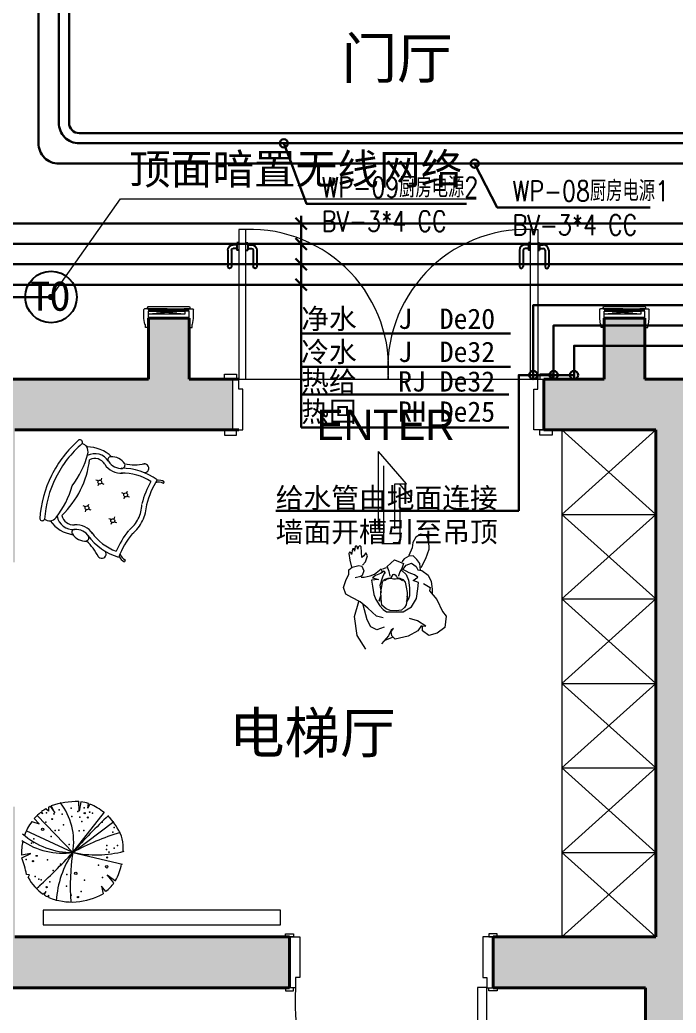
# Model space of a CAD drawing. Header units: millimetres. Extents: x -64529 to 3079702, y -28926 to 77119.
# Drawn here: x -25825 to -22600, y 3737 to 8616 of the extents above; entities that cross this region are included whole.
import ezdxf

# ---------------------------------------------------------------- set-up
doc = ezdxf.new("R2010")
doc.units = ezdxf.units.MM
doc.header["$LTSCALE"] = 10
doc.layers.get('0').update_dxf_attribs({"color": 255})
for name, color, linetype, lineweight in [('1弱电插座布线图', 6, 'Continuous', 30), ('1弱电插座布置图', 6, 'Continuous', 30), ('1强弱电插座尺寸', 5, 'Continuous', 0), ('1强电插座布线图', 1, 'Continuous', 30), ('1浅浅', 251, 'Continuous', 20), ('1给水平面布置图', 4, 'Continuous', 13), ('C插座', 1, 'Continuous', 15), ('入户小人', 251, 'Continuous', 5), ('实创-家具', 1, 'Continuous', 5)]:
    doc.layers.add(name, color=color, linetype=linetype, lineweight=lineweight)
doc.layers.add('家具内线', color=8, linetype='Continuous')
doc.styles.add('_THVAC_DIM', font='SIMPLEX', dxfattribs={"width": 0.8, "height": 3.5, "bigfont": 'HZTXT'})
doc.styles.get("Standard").update_dxf_attribs({"font": ''})
doc.styles.add('夏建东', font='', dxfattribs={"width": 0.85})
doc.styles.add('宋体', font='', dxfattribs={"height": 2.5})
doc.styles.get('Standard').set_extended_font_data('SimSun')
doc.styles.get('夏建东').set_extended_font_data('SimSun')
doc.styles.get('宋体').set_extended_font_data('SimSun')
doc.dimstyles.new('g', dxfattribs={"dimtxt": 100, "dimasz": 31, "dimexe": 21, "dimexo": 30, "dimgap": 31, "dimtad": 1, "dimtih": 1, "dimtoh": 1, "dimdec": 0, "dimrnd": 10, "dimdsep": 46, "dimtxsty": '夏建东', "dimblk": 'OBLIQUE', "dimcen": 2.5, "dimdle": 21, "dimclrd": 5, "dimclre": 5, "dimclrt": 5, "dimadec": 0, "dimazin": 0, "dimtfac": 1, "dimtdec": 0, "dimtmove": 2, "dimatfit": 3, "dimldrblk": 'DOT', "dimfxl": 300, "dimlwd": -1, "dimlwe": -1, "dimarcsym": 1})

# ---------------------------------------------------------------- blocks, each defined once
blk = doc.blocks.new('fewfwfew')
at = {"layer": '家具内线'}
for p, q in [((708264.2, 17846.2), (708245, 17846.2)), ((708264.2, 17826.9), (708245, 17826.9)), ((708264.2, 17855.9), (708264.2, 17817.3)), ((708273.9, 17855.9), (708264.2, 17855.9)), ((708312.4, 17855.9), (708322, 17855.9)), ((708322, 17855.9), (708322, 17817.3)), ((708322, 17846.2), (708341.3, 17846.2)), ((708322, 17826.9), (708341.3, 17826.9)), ((708216.1, 17817.3), (708216.1, 17730.6)), ((708235.3, 17817.3), (708235.3, 17730.6)), ((708273.9, 17817.3), (708264.2, 17817.3)), ((708312.4, 17817.3), (708322, 17817.3)), ((708351, 17817.3), (708351, 17730.6)), ((708370.2, 17817.3), (708370.2, 17730.6))]:
    blk.add_line(p, q, dxfattribs=at)
for centre, radius, start, end in [((708245, 17817.3), 28.9, 90, 180), ((708245, 17817.3), 9.63, 90, 180), ((708341.3, 17817.3), 28.9, 0, 90), ((708341.3, 17817.3), 9.63, 0, 90), ((708225.7, 17730.6), 9.63, 180, 0), ((708360.6, 17730.6), 9.63, 180, 0)]:
    blk.add_arc(centre, radius, start, end, dxfattribs=at)
blk = doc.blocks.new('20180421.165617')
at = {"layer": '实创-家具', "color": 251}
for p, q in [((0, 227, 0), (0, 23, 0)), ((5, 232, 0), (12, 232, 0)), ((12, 132.5, 0), (12, 247, 0)), ((12, 232, 0), (12, 203, 0)), ((12, 232, 0), (12, 210, 0)), ((12, 225, 0), (12, 47, 0)), ((12, 210, 0), (13.3, 205, 0)), ((12, 210, 0), (12, 203, 0)), ((12, 203.5, 0), (12, 210, 0)), ((12, 210, 0), (13.3, 205, 0)), ((12, 210, 0), (12, 203, 0)), ((12, 203, 0), (17.5, 203, 0)), ((17.5, 203, 0), (12, 203, 0)), ((17.5, 203, 0), (12, 203, 0)), ((12, 203, 0), (12, 203, 0)), ((12, 203, 0), (17.5, 203, 0)), ((17.5, 205, 0), (13.3, 205, 0)), ((17.5, 205, 0), (13.3, 205, 0)), ((62, 250, 0), (15, 250, 0)), ((17.5, 127.5, 0), (17.5, 225, 0)), ((24.5, 225, 0), (17.5, 225, 0)), ((17.5, 47, 0), (17.5, 225, 0)), ((17.5, 225, 0), (25, 225, 0)), ((17.5, 225, 0), (25, 225, 0)), ((24.5, 225, 0), (17.5, 225, 0)), ((17.5, 205, 0), (17.5, 225, 0)), ((17.5, 225, 0), (25, 225, 0)), ((17.5, 205, 0), (17.5, 225, 0)), ((17.5, 222, 0), (17.5, 125.5, 0)), ((17.5, 222, 0), (17.5, 125.5, 0)), ((17.5, 222, 0), (17.5, 203, 0)), ((17.5, 222, 0), (17.5, 203, 0)), ((17.5, 203, 0), (17.5, 210, 0)), ((17.5, 205, 0), (17.5, 203, 0)), ((17.5, 205, 0), (17.5, 203, 0)), ((25, 225, 0), (18, 225, 0)), ((102, 228, 0), (24.5, 228, 0)), ((24.5, 225, 0), (24.5, 228, 0)), ((24.5, 225, 0), (24.5, 228, 0)), ((25, 43, 0), (40, 228, 0)), ((40, 43, 0), (25, 228, 0)), ((25, 223, 0), (25, 228, 0)), ((40, 228, 0), (25, 228, 0)), ((25, 228, 0), (25, 43, 0)), ((25, 25, 0), (25, 225, 0)), ((40, 43, 0), (40, 228, 0)), ((59, 22, 0), (59, 228, 0)), ((92, 246, 0), (62, 250, 0)), ((62, 228, 0), (102, 228, 0)), ((92, 243, 0), (92, 246, 0)), ((107, 243, 0), (92, 243, 0)), ((102, 228, 0), (102, 225, 0)), ((102, 225, 0), (107, 225, 0)), ((107, 225, 0), (107, 243, 0)), ((5, 18, 0), (12, 18, 0)), ((12, 40, 0), (12, 47, 0)), ((12, 47, 0), (17.5, 47, 0)), ((12, 18, 0), (12, 47, 0)), ((17.5, 47, 0), (12, 47, 0)), ((17.5, 47, 0), (12, 47, 0)), ((12, 47, 0), (12, 47, 0)), ((12, 40, 0), (12, 47, 0)), ((12, 47, 0), (17.5, 47, 0)), ((12, 46.5, 0), (12, 40, 0)), ((12, 40, 0), (13.3, 45, 0)), ((12, 40, 0), (13.3, 45, 0)), ((12, 40, 0), (12, 3, 0)), ((12, 18, 0), (12, 40, 0)), ((17.5, 45, 0), (13.3, 45, 0)), ((17.5, 45, 0), (13.3, 45, 0)), ((62, 0, 0), (15, 0, 0)), ((17.5, 45, 0), (17.5, 47, 0)), ((17.5, 47, 0), (17.5, 40, 0)), ((17.5, 28, 0), (17.5, 47, 0)), ((17.5, 28, 0), (17.5, 47, 0)), ((17.5, 45, 0), (17.5, 47, 0)), ((17.5, 45, 0), (17.5, 25, 0)), ((17.5, 45, 0), (17.5, 25, 0)), ((17.5, 25, 0), (25, 25, 0)), ((24.5, 25, 0), (17.5, 25, 0)), ((17.5, 25, 0), (25, 25, 0)), ((24.5, 25, 0), (24.5, 22, 0)), ((102, 22, 0), (24.5, 22, 0)), ((25, 43, 0), (40, 43, 0)), ((92, 4, 0), (62, 0, 0)), ((107, 7, 0), (92, 7, 0)), ((92, 7, 0), (92, 4, 0)), ((102, 22, 0), (102, 25, 0)), ((102, 25, 0), (107, 25, 0)), ((107, 25, 0), (107, 7, 0))]:
    blk.add_line(p, q, dxfattribs=at)
for centre, radius, start, end in [((5, 227, 0), 5, 90, 180), ((15, 247, 0), 3, 90, 180), ((5, 23, 0), 5, 180, 270), ((15, 3, 0), 3, 180, 270)]:
    blk.add_arc(centre, radius, start, end, dxfattribs=at)
blk.add_point((59, 39.9, 0), dxfattribs=at)
blk = doc.blocks.new('20180409.201236')
at = {"layer": '入户小人'}
for p, q in [((1727.5, 811.6), (1590.3, 971)), ((1590.3, 590.4), (1590.3, 971)), ((1727.5, 811.6), (1590.3, 971)), ((1590.3, 590.4), (1590.3, 971)), ((1616.9, 519.5), (1616.9, 900.2)), ((1616.9, 519.5), (1616.9, 900.2)), ((1670, 811.6), (1727.5, 811.6)), ((1670, 590.4), (1670, 811.6)), ((1670, 811.6), (1727.5, 811.6)), ((1670, 590.4), (1670, 811.6)), ((1754, 740.8), (1693.1, 811.6)), ((1754, 740.8), (1693.1, 811.6)), ((1696.5, 740.8), (1754, 740.8)), ((1696.5, 519.5), (1696.5, 740.8)), ((1696.5, 740.8), (1754, 740.8)), ((1696.5, 519.5), (1696.5, 740.8)), ((1590.3, 590.4), (1616.9, 590.4)), ((1590.3, 590.4), (1616.9, 590.4)), ((1773.7, 550), (1758.4, 523.9)), ((1773.7, 550), (1758.4, 523.9)), ((1798.1, 563.8), (1773.7, 550)), ((1798.1, 563.8), (1773.7, 550)), ((1825.7, 557.6), (1798.1, 563.8)), ((1825.7, 557.6), (1798.1, 563.8)), ((1837.9, 531.6), (1825.7, 557.6)), ((1837.9, 531.6), (1825.7, 557.6)), ((1462.9, 490.2), (1458.3, 464.2)), ((1462.9, 490.2), (1458.3, 464.2)), ((1464.5, 493.3), (1462.9, 490.2)), ((1464.5, 493.3), (1462.9, 490.2)), ((1470.6, 491.8), (1464.5, 493.3)), ((1470.6, 491.8), (1464.5, 493.3)), ((1472.1, 481), (1470.6, 491.8)), ((1472.1, 481), (1470.6, 491.8)), ((1475.2, 504), (1472.1, 481)), ((1475.2, 504), (1472.1, 481)), ((1478.2, 507.1), (1475.2, 504)), ((1478.2, 507.1), (1475.2, 504)), ((1485.9, 502.5), (1478.2, 507.1)), ((1485.9, 502.5), (1478.2, 507.1)), ((1489, 490.2), (1485.9, 502.5)), ((1489, 490.2), (1485.9, 502.5)), ((1490.5, 500.9), (1489, 490.2)), ((1490.5, 500.9), (1489, 490.2)), ((1498.1, 508.6), (1490.5, 500.9)), ((1498.1, 508.6), (1490.5, 500.9)), ((1504.3, 502.5), (1498.1, 508.6)), ((1504.3, 502.5), (1498.1, 508.6)), ((1508.9, 450.4), (1504.3, 502.5)), ((1508.9, 450.4), (1504.3, 502.5)), ((1616.9, 519.5), (1696.5, 519.5)), ((1616.9, 519.5), (1696.5, 519.5)), ((1755.3, 497.9), (1740, 459.6)), ((1755.3, 497.9), (1740, 459.6)), ((1758.4, 523.9), (1755.3, 497.9)), ((1758.4, 523.9), (1755.3, 497.9)), ((1822.6, 445.8), (1839.5, 490.2)), ((1822.6, 445.8), (1839.5, 490.2)), ((1839.5, 490.2), (1837.9, 531.6)), ((1839.5, 490.2), (1837.9, 531.6)), ((1447.6, 476.4), (1444.6, 470.3)), ((1447.6, 476.4), (1444.6, 470.3)), ((1444.6, 470.3), (1449.2, 436.6)), ((1444.6, 470.3), (1449.2, 436.6)), ((1453.8, 474.9), (1447.6, 476.4)), ((1453.8, 474.9), (1447.6, 476.4)), ((1458.3, 464.2), (1453.8, 474.9)), ((1458.3, 464.2), (1453.8, 474.9)), ((1518, 458), (1508.9, 450.4)), ((1518, 458), (1508.9, 450.4)), ((1528.8, 473.4), (1518, 458)), ((1528.8, 473.4), (1518, 458)), ((1527.2, 428.9), (1536.4, 458)), ((1527.2, 428.9), (1536.4, 458)), ((1536.4, 458), (1528.8, 473.4)), ((1536.4, 458), (1528.8, 473.4)), ((1717, 442.7), (1704.8, 428.9)), ((1717, 442.7), (1704.8, 428.9)), ((1740, 456.5), (1717, 442.7)), ((1740, 456.5), (1717, 442.7)), ((1759.9, 458), (1740, 456.5)), ((1759.9, 458), (1740, 456.5)), ((1778.3, 439.7), (1759.9, 458)), ((1778.3, 439.7), (1759.9, 458)), ((1793.6, 419.8), (1778.3, 439.7)), ((1793.6, 419.8), (1778.3, 439.7)), ((1799.7, 401.4), (1822.6, 445.8)), ((1799.7, 401.4), (1822.6, 445.8)), ((1444.6, 389.1), (1461.4, 402.9)), ((1444.6, 389.1), (1461.4, 402.9)), ((1449.2, 436.6), (1458.3, 402.9)), ((1449.2, 436.6), (1458.3, 402.9)), ((1461.4, 402.9), (1493.6, 410.6)), ((1461.4, 402.9), (1493.6, 410.6)), ((1493.6, 410.6), (1508.9, 407.5)), ((1493.6, 410.6), (1508.9, 407.5)), ((1508.9, 407.5), (1518, 384.5)), ((1508.9, 407.5), (1518, 384.5)), ((1511.9, 412.1), (1527.2, 428.9)), ((1511.9, 412.1), (1527.2, 428.9)), ((1570.1, 367.7), (1603.8, 393.7)), ((1570.1, 367.7), (1603.8, 393.7)), ((1603.8, 393.7), (1608.4, 378.4)), ((1603.8, 393.7), (1608.4, 378.4)), ((1611.4, 393.7), (1625.2, 399.8)), ((1611.4, 393.7), (1625.2, 399.8)), ((1625.2, 399.8), (1629.8, 401.4)), ((1625.2, 399.8), (1629.8, 401.4)), ((1632.8, 406), (1669.6, 438.1)), ((1632.8, 406), (1669.6, 438.1)), ((1642, 381.5), (1632.8, 406)), ((1642, 381.5), (1632.8, 406)), ((1669.6, 438.1), (1712.4, 419.8)), ((1669.6, 438.1), (1712.4, 419.8)), ((1704.8, 395.2), (1695.6, 379.9)), ((1704.8, 395.2), (1695.6, 379.9)), ((1712.4, 419.8), (1704.8, 395.2)), ((1712.4, 419.8), (1704.8, 395.2)), ((1709.4, 390.6), (1726.2, 412.1)), ((1709.4, 390.6), (1726.2, 412.1)), ((1726.2, 383), (1709.4, 390.6)), ((1726.2, 383), (1709.4, 390.6)), ((1726.2, 412.1), (1752.2, 421.3)), ((1726.2, 412.1), (1752.2, 421.3)), ((1752.2, 421.3), (1775.2, 406)), ((1752.2, 421.3), (1775.2, 406)), ((1775.2, 406), (1784.4, 389.1)), ((1775.2, 406), (1784.4, 389.1)), ((1796.6, 387.6), (1793.6, 419.8)), ((1796.6, 387.6), (1793.6, 419.8)), ((1429.3, 337), (1444.6, 367.7)), ((1429.3, 337), (1444.6, 367.7)), ((1444.6, 367.7), (1444.6, 389.1)), ((1444.6, 367.7), (1444.6, 389.1)), ((1502.7, 356.9), (1475.2, 349.3)), ((1502.7, 356.9), (1475.2, 349.3)), ((1510.4, 361.5), (1502.7, 356.9)), ((1510.4, 361.5), (1502.7, 356.9)), ((1504.3, 353.9), (1519.6, 353.9)), ((1504.3, 353.9), (1519.6, 353.9)), ((1518, 384.5), (1510.4, 361.5)), ((1518, 384.5), (1510.4, 361.5)), ((1519.6, 353.9), (1548.7, 360)), ((1519.6, 353.9), (1548.7, 360)), ((1548.7, 360), (1570.1, 367.7)), ((1548.7, 360), (1570.1, 367.7)), ((1590, 341.6), (1556.3, 338.6)), ((1590, 341.6), (1556.3, 338.6)), ((1576.2, 361.5), (1560.9, 350.8)), ((1576.2, 361.5), (1560.9, 350.8)), ((1560.9, 350.8), (1590, 341.6)), ((1560.9, 350.8), (1590, 341.6)), ((1600.7, 370.7), (1576.2, 361.5)), ((1600.7, 370.7), (1576.2, 361.5)), ((1599.2, 314), (1611.4, 355.4)), ((1599.2, 314), (1611.4, 355.4)), ((1617.5, 383), (1600.7, 370.7)), ((1617.5, 383), (1600.7, 370.7)), ((1611.4, 355.4), (1619.1, 372.3)), ((1611.4, 355.4), (1619.1, 372.3)), ((1614.6, 339.3), (1622.3, 344.1)), ((1614.6, 339.3), (1622.3, 344.1)), ((1625.2, 373.8), (1617.5, 383)), ((1625.2, 373.8), (1617.5, 383)), ((1619.1, 372.3), (1625.2, 373.8)), ((1619.1, 372.3), (1625.2, 373.8)), ((1633, 342.7), (1619.4, 334.9)), ((1633, 342.7), (1619.4, 334.9)), ((1622.3, 344.1), (1637.8, 349)), ((1622.3, 344.1), (1637.8, 349)), ((1650.9, 347.5), (1633, 342.7)), ((1650.9, 347.5), (1633, 342.7)), ((1637.8, 349), (1652.4, 349.9)), ((1637.8, 349), (1652.4, 349.9)), ((1648.1, 358.5), (1642, 381.5)), ((1648.1, 358.5), (1642, 381.5)), ((1664, 344.1), (1650.9, 347.5)), ((1664, 344.1), (1650.9, 347.5)), ((1652.4, 349.9), (1657.7, 358.2)), ((1652.4, 349.9), (1657.7, 358.2)), ((1657.7, 358.2), (1662.5, 365.9)), ((1657.7, 358.2), (1662.5, 365.9)), ((1662.5, 365.9), (1667.4, 367.9)), ((1662.5, 365.9), (1667.4, 367.9)), ((1674.1, 343.6), (1664, 344.1)), ((1674.1, 343.6), (1664, 344.1)), ((1667.4, 367.9), (1672.7, 365)), ((1667.4, 367.9), (1672.7, 365)), ((1672.7, 365), (1678.5, 357.2)), ((1672.7, 365), (1678.5, 357.2)), ((1683.3, 345.1), (1674.1, 343.6)), ((1683.3, 345.1), (1674.1, 343.6)), ((1678.5, 357.2), (1682.4, 349.4)), ((1678.5, 357.2), (1682.4, 349.4)), ((1682.4, 349.4), (1686.7, 349.4)), ((1682.4, 349.4), (1686.7, 349.4)), ((1695.9, 342.7), (1683.3, 345.1)), ((1695.9, 342.7), (1683.3, 345.1)), ((1686.7, 349.4), (1695.9, 348)), ((1686.7, 349.4), (1695.9, 348)), ((1695.6, 379.9), (1687.9, 360)), ((1695.6, 379.9), (1687.9, 360)), ((1687.9, 360), (1687.9, 358.5)), ((1687.9, 360), (1687.9, 358.5)), ((1695.9, 348), (1710.5, 341.2)), ((1695.9, 348), (1710.5, 341.2)), ((1710, 334.9), (1695.9, 342.7)), ((1710, 334.9), (1695.9, 342.7)), ((1704.8, 386), (1726.2, 366.1)), ((1704.8, 386), (1726.2, 366.1)), ((1741.5, 373.8), (1726.2, 383)), ((1741.5, 373.8), (1726.2, 383)), ((1726.2, 366.1), (1738.5, 338.6)), ((1726.2, 366.1), (1738.5, 338.6)), ((1767.5, 364.6), (1741.5, 373.8)), ((1767.5, 364.6), (1741.5, 373.8)), ((1759.9, 337), (1784.4, 353.9)), ((1759.9, 337), (1784.4, 353.9)), ((1784.4, 353.9), (1767.5, 364.6)), ((1784.4, 353.9), (1767.5, 364.6)), ((1784.4, 389.1), (1802.7, 386)), ((1784.4, 389.1), (1802.7, 386)), ((1802.7, 386), (1834.9, 363.1)), ((1802.7, 386), (1834.9, 363.1)), ((1834.9, 363.1), (1848.7, 332.4)), ((1834.9, 363.1), (1848.7, 332.4)), ((1418.6, 303.3), (1429.3, 337)), ((1418.6, 303.3), (1429.3, 337)), ((1429.3, 269.6), (1418.6, 303.3)), ((1429.3, 269.6), (1418.6, 303.3)), ((1556.3, 338.6), (1560.9, 309.5)), ((1556.3, 338.6), (1560.9, 309.5)), ((1560.9, 309.5), (1567, 268.1)), ((1560.9, 309.5), (1567, 268.1)), ((1605.3, 277.3), (1599.2, 314)), ((1605.3, 277.3), (1599.2, 314)), ((1601.5, 281.6), (1606.8, 307.8)), ((1601.5, 281.6), (1606.8, 307.8)), ((1606.8, 307.8), (1609.2, 329.1)), ((1606.8, 307.8), (1609.2, 329.1)), ((1609.2, 329.1), (1614.6, 339.3)), ((1609.2, 329.1), (1614.6, 339.3)), ((1710.5, 341.2), (1721.1, 328.6)), ((1710.5, 341.2), (1721.1, 328.6)), ((1721.1, 328.6), (1726.9, 303.9)), ((1721.1, 328.6), (1726.9, 303.9)), ((1726.9, 303.9), (1731.3, 278.7)), ((1726.9, 303.9), (1731.3, 278.7)), ((1738.5, 338.6), (1743, 300.3)), ((1738.5, 338.6), (1743, 300.3)), ((1743, 300.3), (1743, 262)), ((1743, 300.3), (1743, 262)), ((1787.4, 327.8), (1759.9, 337)), ((1787.4, 327.8), (1759.9, 337)), ((1776.7, 248.2), (1782.8, 295.7)), ((1776.7, 248.2), (1782.8, 295.7)), ((1782.8, 295.7), (1787.4, 327.8)), ((1782.8, 295.7), (1787.4, 327.8)), ((1811.9, 321.7), (1844.1, 301.8)), ((1811.9, 321.7), (1844.1, 301.8)), ((1844.1, 301.8), (1841, 286.5)), ((1844.1, 301.8), (1841, 286.5)), ((1848.7, 332.4), (1853.3, 294.1)), ((1848.7, 332.4), (1853.3, 294.1)), ((1853.3, 294.1), (1853.3, 271.2)), ((1853.3, 294.1), (1853.3, 271.2)), ((1459.9, 252.8), (1429.3, 269.6)), ((1459.9, 252.8), (1429.3, 269.6)), ((1499.7, 231.3), (1459.9, 252.8)), ((1499.7, 231.3), (1459.9, 252.8)), ((1567, 268.1), (1577.7, 243.6)), ((1567, 268.1), (1577.7, 243.6)), ((1593.7, 237.5), (1603.4, 266.6)), ((1593.7, 237.5), (1603.4, 266.6)), ((1603, 249.1), (1601.5, 281.6)), ((1603, 249.1), (1601.5, 281.6)), ((1607.3, 216.1), (1603, 249.1)), ((1607.3, 216.1), (1603, 249.1)), ((1731.8, 260.7), (1729.8, 238.9)), ((1731.8, 260.7), (1729.8, 238.9)), ((1731.3, 278.7), (1731.8, 260.7)), ((1731.3, 278.7), (1731.8, 260.7)), ((1734.2, 237.5), (1731.3, 259.8)), ((1734.2, 237.5), (1731.3, 259.8)), ((1743, 262), (1735.4, 242)), ((1743, 262), (1735.4, 242)), ((1752.2, 208.3), (1776.7, 248.2)), ((1752.2, 208.3), (1776.7, 248.2)), ((1841, 286.5), (1876.2, 243.6)), ((1841, 286.5), (1876.2, 243.6)), ((1472.1, 159.3), (1493.6, 234.4)), ((1472.1, 159.3), (1493.6, 234.4)), ((1537.9, 200.7), (1499.7, 231.3)), ((1537.9, 200.7), (1499.7, 231.3)), ((1534.9, 144), (1515, 217.5)), ((1534.9, 144), (1515, 217.5)), ((1580.8, 160.9), (1537.9, 200.7)), ((1580.8, 160.9), (1537.9, 200.7)), ((1577.7, 243.6), (1596.1, 212.9)), ((1577.7, 243.6), (1596.1, 212.9)), ((1598.1, 235), (1593.7, 237.5)), ((1598.1, 235), (1593.7, 237.5)), ((1596.1, 212.9), (1612.9, 194.6)), ((1596.1, 212.9), (1612.9, 194.6)), ((1605.4, 238.9), (1598.1, 235)), ((1605.4, 238.9), (1598.1, 235)), ((1627.7, 197.7), (1607.3, 216.1)), ((1627.7, 197.7), (1607.3, 216.1)), ((1648, 189.5), (1627.7, 197.7)), ((1648, 189.5), (1627.7, 197.7)), ((1718.7, 204.5), (1703.2, 191.9)), ((1718.7, 204.5), (1703.2, 191.9)), ((1710.9, 183.8), (1752.2, 208.3)), ((1710.9, 183.8), (1752.2, 208.3)), ((1726, 217.1), (1718.7, 204.5)), ((1726, 217.1), (1718.7, 204.5)), ((1729.8, 238.9), (1726, 217.1)), ((1729.8, 238.9), (1726, 217.1)), ((1726.9, 238.4), (1730.8, 234.6)), ((1726.9, 238.4), (1730.8, 234.6)), ((1730.8, 234.6), (1734.2, 237.5)), ((1730.8, 234.6), (1734.2, 237.5)), ((1876.2, 243.6), (1905.3, 185.4)), ((1876.2, 243.6), (1905.3, 185.4)), ((1485.9, 67.4), (1472.1, 159.3)), ((1485.9, 67.4), (1472.1, 159.3)), ((1612.9, 153.2), (1580.8, 160.9)), ((1612.9, 153.2), (1580.8, 160.9)), ((1612.9, 194.6), (1629.8, 182.3)), ((1612.9, 194.6), (1629.8, 182.3)), ((1629.8, 182.3), (1665, 182.3)), ((1629.8, 182.3), (1665, 182.3)), ((1676.6, 188), (1648, 189.5)), ((1676.6, 188), (1648, 189.5)), ((1665, 182.3), (1710.9, 183.8)), ((1665, 182.3), (1710.9, 183.8)), ((1703.2, 191.9), (1676.6, 188)), ((1703.2, 191.9), (1676.6, 188)), ((1781.3, 139.4), (1743, 150.1)), ((1781.3, 139.4), (1743, 150.1)), ((1905.3, 185.4), (1922.1, 160.9)), ((1905.3, 185.4), (1922.1, 160.9)), ((1922.1, 160.9), (1916, 105.7)), ((1922.1, 160.9), (1916, 105.7)), ((1553.2, 108.8), (1534.9, 144)), ((1553.2, 108.8), (1534.9, 144)), ((1582.3, 95), (1553.2, 108.8)), ((1582.3, 95), (1553.2, 108.8)), ((1617.5, 107.2), (1582.3, 95)), ((1617.5, 107.2), (1582.3, 95)), ((1652.7, 85.8), (1663.5, 101.1)), ((1663.5, 101.1), (1652.7, 93.4)), ((1652.7, 85.8), (1663.5, 101.1)), ((1663.5, 101.1), (1652.7, 93.4)), ((1822.6, 111.8), (1781.3, 139.4)), ((1822.6, 111.8), (1781.3, 139.4)), ((1801.2, 116.4), (1784.4, 88.9)), ((1801.2, 116.4), (1784.4, 88.9)), ((1807.3, 88.9), (1805.8, 114.9)), ((1805.8, 114.9), (1822.6, 111.8)), ((1807.3, 88.9), (1805.8, 114.9)), ((1805.8, 114.9), (1822.6, 111.8)), ((1916, 105.7), (1879.3, 78.1)), ((1916, 105.7), (1879.3, 78.1)), ((1528.8, 0), (1485.9, 67.4)), ((1528.8, 0), (1485.9, 67.4)), ((1639, 65.9), (1605.3, 26)), ((1639, 65.9), (1605.3, 26)), ((1657.3, 56.7), (1620.6, 42.9)), ((1657.3, 56.7), (1620.6, 42.9)), ((1652.7, 93.4), (1639, 65.9)), ((1652.7, 93.4), (1639, 65.9)), ((1655.8, 64.3), (1652.7, 85.8)), ((1655.8, 64.3), (1652.7, 85.8)), ((1672.6, 49), (1655.8, 64.3)), ((1672.6, 49), (1655.8, 64.3)), ((1735.4, 62.8), (1672.6, 49)), ((1735.4, 62.8), (1672.6, 49)), ((1784.4, 88.9), (1735.4, 62.8)), ((1784.4, 88.9), (1735.4, 62.8)), ((1837.9, 67.4), (1807.3, 88.9)), ((1837.9, 67.4), (1807.3, 88.9)), ((1879.3, 78.1), (1837.9, 67.4)), ((1879.3, 78.1), (1837.9, 67.4))]:
    blk.add_line(p, q, dxfattribs=at)
at = {"layer": '入户小人', "insert": (1965.4, 1026.5), "char_height": 150, "width": 1965.401, "attachment_point": 9}
blk.add_mtext('\\fﾺￚￌﾣﾤ|b0|i0|c134|p2;ENTER', dxfattribs=at)
blk = doc.blocks.new('20180505.132334')
at = {"layer": 'C插座', "color": 6, "lineweight": -3}
blk.add_circle((126.5, 126.5), 126.5, dxfattribs=at)
at = {"layer": 'C插座', "color": 6, "lineweight": -3, "style": '宋体'}
blk.add_text('TO', height=142.56, dxfattribs=at).set_placement((24.9, 58.8))
blk = doc.blocks.new('_Dot')
at = {"color": 0, "linetype": 'ByBlock', "lineweight": -2}
blk.add_line((-0.5, 0), (-1, 0), dxfattribs=at)
at = {"color": 0, "linetype": 'ByBlock', "const_width": 0.5}
blk.add_lwpolyline([(-0.25, 0, 1), (0.25, 0, 1)], format="xyb", close=True, dxfattribs=at)
blk = doc.blocks.new('_Oblique')
at = {"color": 0, "linetype": 'ByBlock', "lineweight": -2}
blk.add_line((-0.5, -0.5), (0.5, 0.5), dxfattribs=at)

msp = doc.modelspace()

# ---------------------------------------------------------------- hatches: boundary and pattern name
at = {"layer": '1浅浅'}
h = msp.add_hatch(color=251, dxfattribs=at)
h.dxf.hatch_style = 1
h.paths.add_polyline_path([(-21750, 6651.5), (-21750, 6851.5), (-22700, 6851.5), (-22700, 6651.5)])
h.paths.add_polyline_path([(-22222.8, 6953.8), (-22222.8, 7225.2), (-22484.5, 7225.2), (-22484.5, 6953.8)], flags=9)
h = msp.add_hatch(color=251, dxfattribs=at)
h.dxf.hatch_style = 1
h.paths.add_polyline_path([(-24780, 6851.5), (-24820.3, 6851.5), (-24994, 6851.5), (-24994, 7104.9), (-24996.9, 7104.9), (-24996.9, 7109.8), (-24994, 7109.8), (-24994, 7151.5), (-25194, 7151.5), (-25194, 7109.8), (-25191.1, 7109.8), (-25191.1, 7104.9), (-25194, 7104.9), (-25193.9, 6851.5), (-27730, 6851.5), (-27730, 6651.5), (-26100, 6651.5), (-26100, 5951.5), (-25850, 5951.5), (-25850, 6601.5), (-24820.3, 6601.5), (-24820.3, 6601.5), (-24780, 6601.5)])
h = msp.add_hatch(color=251, dxfattribs=at)
h.dxf.hatch_style = 1
h.paths.add_polyline_path([(-22954, 6851.5), (-22754, 6851.5), (-22754, 7151.5), (-22954, 7151.5)])
h = msp.add_hatch(color=251, dxfattribs=at)
h.dxf.hatch_style = 1
h.paths.add_polyline_path([(-22700, 6851.5), (-23250, 6851.5), (-23250, 6601.5), (-22700, 6601.5)])
h = msp.add_hatch(color=251, dxfattribs=at)
h.dxf.hatch_style = 1
h.paths.add_polyline_path([(-22500, 6651.5), (-22700, 6651.5), (-22700, 4111.5), (-22500, 4111.5)])
h.paths.add_polyline_path([(-19040, 2631.5), (-19040, 2701.5), (-19290, 2701.5), (-19290, 2561.5), (-22500, 2561.5), (-22500, 4111.5), (-23500, 4111.5), (-23500, 3861.5), (-22750, 3861.5), (-22750, 2311.5), (-19040, 2311.5)])
h.paths.add_polyline_path([(-17510, 2631.5), (-17760, 2631.5), (-19040, 2631.5), (-19040, 2381.5), (-17510, 2381.5)])
h.paths.add_polyline_path([(-17510, 4631.5), (-17760, 4631.5), (-17760, 4231.5), (-19290, 4231.5), (-19290, 4081.5), (-19290, 3911.5), (-19040, 3911.5), (-19040, 3981.5), (-17510, 3981.5)])
h = msp.add_hatch(color=251, dxfattribs=at)
h.dxf.hatch_style = 1
h.paths.add_polyline_path([(-24500, 4111.5), (-25850, 4111.5), (-25850, 4751.5), (-26100, 4751.5), (-26100, 4111.5), (-27730, 4111.5), (-27730, 3861.5), (-24500, 3861.5)])

# ---------------------------------------------------------------- linework, layer by layer
at = {"layer": '1弱电插座布线图', "linetype": 'Continuous', "lineweight": 30}
msp.add_lwpolyline([(-25672.2, 7254.8), (-25872.2, 7254.8, -0.414214), (-25972.2, 7354.8), (-25972.2, 12511.5)], format="xyb", dxfattribs=at)
at = {"layer": '1强电插座布线图', "color": 2, "linetype": 'Continuous', "lineweight": 30}
for points in [[(-27048, 12511.5), (-27048, 12187.7, 0.414214), (-26948, 12087.7), (-25833.8, 12087.7, -0.414214), (-25733.8, 11987.7), (-25733.8, 8009.9, 0.414214), (-25633.8, 7909.9), (-22386.3, 7909.9, -0.414214), (-22286.3, 7809.9), (-22286.3, 4444.5)], [(-26948, 12511.5), (-26948, 12287.7, 0.414214), (-26848, 12187.7), (-25733.8, 12187.7, -0.414214), (-25633.8, 12087.7), (-25633.8, 8109.9, 0.414214), (-25533.8, 8009.9), (-22286.3, 8009.9, -0.414214), (-22186.3, 7909.9), (-22186.3, 4779.9, 0.414214), (-22086.3, 4679.9), (-18012.3, 4679.9, 0.414214), (-17912.3, 4779.9), (-17912.3, 5658.3)], [(-26898, 12511.5), (-26898, 12287.7, 0.414214), (-26848, 12237.7), (-25733.8, 12237.7, -0.414214), (-25583.8, 12087.7), (-25583.8, 8109.9, 0.414214), (-25533.8, 8059.9), (-22186.3, 8059.9, -0.414214), (-22086.3, 7959.9), (-22086.3, 4738.2)]]:
    msp.add_lwpolyline(points, format="xyb", dxfattribs=at)
at = {"layer": '1强电插座布线图', "linetype": 'Continuous', "lineweight": 30}
for points in [[(-24528, 8009.9), (-24416.4, 7711.9), (-23630.5, 7711.9)], [(-23590.4, 7909.9), (-23478.8, 7693.8), (-22727.2, 7693.8)]]:
    msp.add_lwpolyline(points, dxfattribs=at)
for centre in [(-24528, 8009.9), (-23590.4, 7909.9)]:
    msp.add_circle(centre, 20, dxfattribs=at)
at = {"layer": '1浅浅', "color": 251, "lineweight": 40}
for p, q in [((-25194, 7151.5), (-24994, 7151.5)), ((-25193.9, 7151.5), (-25193.9, 6851.5)), ((-24994, 7151.5), (-24994, 6851.5)), ((-22954, 7151.5), (-22754, 7151.5)), ((-22954, 6851.5), (-22954, 7151.5)), ((-22754, 6851.5), (-22754, 7151.5)), ((-27837.3, 6851.4), (-25193.9, 6851.5)), ((-25193.9, 6851.5), (-25194, 6851.5)), ((-24994, 6851.5), (-24750, 6851.5)), ((-23250, 6851.5), (-22954, 6851.5)), ((-23250, 6851.5), (-23250, 6601.5)), ((-22754, 6851.5), (-21750, 6851.5)), ((-25850, 6601.5), (-24750, 6601.5)), ((-23250, 6601.5), (-22700, 6601.5)), ((-22700, 6601.5), (-22700, 4111.5)), ((-25850, 4111.5), (-24500, 4111.5)), ((-24500, 4111.5), (-24500, 3861.5)), ((-23500, 4111.5), (-22700, 4111.5)), ((-23500, 4111.5), (-23500, 3861.5)), ((-27730, 3861.5), (-24500, 3861.5)), ((-23500, 3861.5), (-22750, 3861.5)), ((-22750, 3861.5), (-22750, 2311.5))]:
    msp.add_line(p, q, dxfattribs=at)
at = {"layer": '1浅浅', "color": 251, "lineweight": 0}
msp.add_line((-24750, 6851.5), (-23280, 6851.1), dxfattribs=at)
at = {"layer": '1浅浅', "color": 251, "ltscale": 0.05}
for p, q in [((-23161.6, 6601.5), (-23161.6, 4111.5)), ((-25120.1, 6339.3), (-25115.5, 6347.5)), ((-23161.6, 6186.5), (-22700, 6186.5)), ((-25307.4, 5962.9), (-25311.1, 5954.2)), ((-23161.6, 5771.5), (-22700, 5771.5)), ((-23161.6, 5356.5), (-22700, 5356.5)), ((-23161.6, 4941.5), (-22700, 4941.5)), ((-25684.4, 4728.7), (-25697.6, 4740.9)), ((-25684.4, 4748.5), (-25684.4, 4728.7)), ((-25675.7, 4753), (-25653, 4720.7)), ((-25653, 4720.7), (-25671.2, 4755.1)), ((-25533.4, 4728.2), (-25535.7, 4778.3)), ((-25525.8, 4775.4), (-25533.4, 4728.2)), ((-25490.7, 4743.2), (-25487.8, 4766.4)), ((-25480.8, 4764), (-25490.7, 4743.2)), ((-25730, 4666.7), (-25754.8, 4692.4)), ((-25565.2, 4526.6), (-25740.2, 4707.8)), ((-25713.9, 4715.3), (-25722.2, 4723.6)), ((-25718.4, 4726.5), (-25713.9, 4715.3)), ((-25565.2, 4526.6), (-25409.3, 4724.5)), ((-25766.5, 4678), (-25730, 4666.7)), ((-25565.2, 4526.6), (-25363.3, 4677.4)), ((-25565.2, 4526.6), (-25794.1, 4631.8)), ((-25322.2, 4593), (-25326.3, 4606.5)), ((-25322.2, 4593), (-25322.2, 4593)), ((-25771.3, 4521.3), (-25816.7, 4513.2)), ((-25815.6, 4499.7), (-25771.3, 4521.3)), ((-25565.2, 4526.6), (-25320.2, 4467.8)), ((-23161.6, 4526.5), (-22700, 4526.5)), ((-25778.4, 4416.9), (-25792.7, 4418.6)), ((-25784.4, 4402.5), (-25778.4, 4416.9)), ((-25362.8, 4376.7), (-25395.7, 4416.7)), ((-25395.7, 4416.7), (-25355.2, 4387.5)), ((-25402.8, 4334), (-25423.9, 4360.8)), ((-25423.9, 4360.8), (-25416.4, 4323.3)), ((-25696.1, 4333.7), (-25710.7, 4321)), ((-25706, 4317.8), (-25696.1, 4333.7)), ((-25682.9, 4316.6), (-25691.9, 4308.9)), ((-25683.8, 4304.4), (-25682.9, 4316.6))]:
    msp.add_line(p, q, dxfattribs=at)
at = {"layer": '1浅浅', "color": 251, "lineweight": 15}
for points in [[(-24750, 6851.2), (-24714.2, 6851.3), (-24714.2, 7587), (-24750, 7586.8)], [(-23280, 6851.2), (-23315.9, 6851.3), (-23315.9, 7587), (-23280, 7586.8)], [(-23530, 3862), (-23575.9, 3861.9), (-23575.9, 2921), (-23530, 2921.2)]]:
    msp.add_lwpolyline(points, close=True, dxfattribs=at)
at = {"layer": '1浅浅', "color": 251}
for points in [[(-24760, 6876.5), (-24760, 6851.5), (-24820.3, 6851.5), (-24820.3, 6876.5)], [(-24730, 6801.5), (-24750, 6801.5), (-24750, 6851.5), (-24780, 6851.5), (-24780, 6601.5), (-24730, 6601.5)], [(-23300, 6801.5), (-23280, 6801.5), (-23280, 6851.5), (-23250, 6851.5), (-23250, 6601.5), (-23300, 6601.5)], [(-23270, 6876.5), (-23270, 6851.5), (-23209.7, 6851.5), (-23209.7, 6876.5)], [(-24760, 6576.5), (-24760, 6601.5), (-24820.3, 6601.5), (-24820.3, 6576.5)], [(-23270, 6576.5), (-23270, 6601.5), (-23209.7, 6601.5), (-23209.7, 6576.5)], [(-24480, 4126.6), (-24480, 4111.6), (-24520, 4111.6), (-24520, 4126.6)], [(-24450, 3911.8), (-24470, 3911.8), (-24470, 3861.8), (-24500, 3861.8), (-24500, 4111.6), (-24450, 4111.6)], [(-23550, 3911.5), (-23530, 3911.5), (-23530, 3861.5), (-23500, 3861.5), (-23500, 4111.5), (-23550, 4111.5)], [(-23520, 4126.5), (-23520, 4111.5), (-23480, 4111.5), (-23480, 4126.5)], [(-24480, 3846.8), (-24480, 3861.8), (-24520, 3861.8), (-24520, 3846.8)], [(-23520, 3846.5), (-23520, 3861.5), (-23480, 3861.5), (-23480, 3846.5)]]:
    msp.add_lwpolyline(points, close=True, dxfattribs=at)
at = {"layer": '1浅浅', "color": 251, "ltscale": 0.05}
for points in [[(-23161.6, 6601.5), (-22700, 6186.5), (-23161.6, 5771.5), (-22700, 5356.5), (-23161.6, 4941.5), (-22700, 4526.5), (-23161.6, 4111.5)], [(-22700, 6601.5), (-23161.6, 6186.5), (-22700, 5771.5), (-23161.6, 5356.5), (-22700, 4941.5), (-23161.6, 4526.5), (-22700, 4111.5)]]:
    msp.add_lwpolyline(points, dxfattribs=at)
msp.add_lwpolyline([(-25710.4, 4170.8), (-24543.7, 4170.8), (-24543.7, 4242.3), (-25710.4, 4242.3)], close=True, dxfattribs=at)
at = {"layer": '1浅浅', "color": 251, "lineweight": 30}
for centre in [(-23302.1, 6871.5), (-23202.1, 6871.5), (-23102.1, 6871.5)]:
    msp.add_circle(centre, 20, dxfattribs=at)
at = {"layer": '1浅浅', "color": 251, "ltscale": 0.05}
for centre, radius in [((-25432.6, 6345.6), 9.44), ((-25305.7, 6282.6), 9.44), ((-25495.6, 6218.8), 9.44), ((-25368.8, 6155.7), 9.44), ((-25666.3, 4690.1), 2.6), ((-25657.6, 4716.3), 1.84), ((-25506.9, 4719.3), 3.06), ((-25491, 4697.8), 2.6), ((-25482.3, 4724), 1.84), ((-25713.4, 4639.7), 6.13), ((-25396.1, 4501.3), 2.6), ((-25387.3, 4527.5), 1.84), ((-25760.7, 4483.1), 3.06), ((-25398.6, 4455.8), 6.13), ((-25550.7, 4423.8), 6.13), ((-25693.9, 4355.3), 3.06), ((-25539.9, 4306.9), 3.06)]:
    msp.add_circle(centre, radius, dxfattribs=at)
at = {"layer": '1浅浅', "color": 251, "lineweight": 9}
for centre, radius, start, end in [((-24694.5, 6905.5), 681.7, 355.4309, 91.6501), ((-23335.5, 6905.5), 681.7, 88.3499, 184.5691), ((-23601, 3792.6), 871.8, 175.4309, 271.6501)]:
    msp.add_arc(centre, radius, start, end, dxfattribs=at)
at = {"layer": '1浅浅', "color": 251, "ltscale": 0.05}
for centre, radius, start, end in [((-25169.3, 6130.7), 558.2, 130.9159, 153.7039), ((-25530.4, 6540.8), 12.6, 332.38, 111.0466), ((-25169.3, 6130.7), 534.7, 130.8822, 153.7104), ((-25542.3, 6477.4), 62, 40.8799, 68.1507), ((-25493.7, 6347.1), 170.9, 45.8037, 90.5919), ((-25537.5, 6496.5), 47.2, 345.5313, 27.0491), ((-25920.7, 6595.3), 442.9, 322.7682, 345.5313), ((-25935.1, 6510), 455.7, 333.5508, 353.1339), ((-25457, 6405.7), 79.3, 31.905, 117.9516), ((-25457.4, 6405), 56.5, 30.2661, 116.5477), ((-25379.8, 6456.2), 13.1, 86.2026, 220.899), ((-25326.5, 6487), 74.4, 211.8605, 274.8624), ((-25372.2, 6395.2), 74.4, 32.2391, 95.241), ((-25326.8, 6486.4), 97.3, 213.0406, 273.6971), ((-25325.1, 6429.7), 16.6, 262.5372, 18.1511), ((-25322.6, 6121.9), 291.3, 53.8109, 90.9182), ((-25262, 6703.5), 272.9, 260.0152, 280.3717), ((-25213.5, 6413.5), 21.6, 270.7252, 110.7546), ((-25170.7, 6128), 558.2, 153.3976, 176.1857), ((-25170.6, 6128), 534.7, 153.3911, 176.2194), ((-25453.3, 6338.5), 16.7, 42.8659, 84.2356), ((-25439.7, 6366.4), 16.7, 312.8659, 354.2356), ((-25322.6, 6121.9), 267.7, 58.1158, 90.9182), ((-24790, 6127.7), 449.6, 150.4733, 165.6691), ((-24787.2, 6131.1), 427.8, 148.1333, 166.0241), ((-25141.8, 6301.1), 44, 60.4083, 112.2437), ((-25141.8, 6301.1), 53.4, 60.4083, 101.4899), ((-25994.5, 6447), 442.9, 321.5703, 344.3333), ((-25935.1, 6510), 455.7, 313.9676, 333.5508), ((-25425.4, 6324.9), 16.7, 132.8659, 174.2356), ((-25411.8, 6352.8), 16.7, 222.8659, 264.2356), ((-25312.9, 6303.3), 16.7, 312.8659, 354.2356), ((-25326.4, 6275.4), 16.7, 42.8659, 84.2356), ((-25298.6, 6261.9), 16.7, 132.8659, 174.2356), ((-25285, 6289.7), 16.7, 222.8659, 264.2356), ((-25516.3, 6211.7), 16.7, 42.8659, 84.2356), ((-25488.5, 6198.1), 16.7, 132.8659, 174.2356), ((-25502.8, 6239.5), 16.7, 312.8659, 354.2356), ((-25474.9, 6226), 16.7, 222.8659, 264.2356), ((-25394.8, 6241.2), 169.2, 333.5508, 357.9593), ((-25394.8, 6241.2), 192.8, 333.5508, 357.9593), ((-25715.5, 6168.6), 12.6, 196.0549, 334.7216), ((-25672.2, 6216.4), 62, 238.9508, 266.2216), ((-25684.5, 6201), 47.2, 280.0524, 321.5703), ((-25538.9, 6256.2), 170.9, 216.5097, 261.2978), ((-25563.6, 6191.6), 79.3, 189.15, 275.1966), ((-25563.2, 6192.3), 56.5, 190.5538, 276.8354), ((-25389.5, 6148.6), 16.7, 42.8659, 84.2356), ((-25376, 6176.4), 16.7, 312.8659, 354.2356), ((-25348.1, 6162.9), 16.7, 222.8659, 264.2356), ((-25394.8, 6241.2), 169.2, 309.1422, 333.5508), ((-25394.8, 6241.2), 192.8, 309.1422, 333.5508), ((-25557.2, 6099.6), 13.1, 86.2026, 220.899), ((-25549.6, 6038.5), 74.4, 32.2391, 95.241), ((-25549.3, 6039), 97.3, 33.4044, 94.0609), ((-25361.7, 6135), 16.7, 132.8659, 174.2356), ((-24939.4, 5827.3), 449.6, 141.4324, 156.6282), ((-25504, 6130.3), 74.4, 211.8605, 274.8624), ((-25503, 6071.9), 16.6, 288.9505, 44.5643), ((-25683.4, 5856.3), 272.9, 26.7298, 47.0863), ((-25256.1, 6255.5), 291.3, 216.1834, 253.2907), ((-25256.1, 6255.5), 267.7, 216.1834, 248.9857), ((-24940.5, 5823), 427.8, 141.0774, 158.9682), ((-25422.9, 5992.6), 21.6, 196.3469, 36.3764), ((-25290, 6003.3), 53.4, 205.6116, 246.6932), ((-25290, 6003.3), 44, 194.8579, 246.6932), ((-25565.2, 4526.6), 251.9, 121.7269, 127.4768), ((-25565.2, 4526.6), 251.9, 116.0272, 118.2579), ((-25537.7, 4354.3), 422.5, 89.7138, 108.4208), ((-25874.2, 4578.1), 313.3, 350.5441, 37.9595), ((-25565.2, 4526.6), 251.9, 72.1195, 81.0074), ((-25598.9, 4493.6), 295.1, 50.6047, 66.4127), ((-25565.2, 4526.6), 251.9, 128.5615, 138.8357), ((-23489.2, 2684.7), 2775.3, 133.2167, 138.4189), ((-25598.9, 4493.6), 295.1, 22.502, 45.6352), ((-25565.2, 4526.6), 251.9, 143.0766, 160.661), ((-25574.5, 4880.3), 353.8, 227.781, 271.514), ((-24972.3, 3433.9), 1243.2, 106.8519, 118.4816), ((-25639.6, 4538.6), 322, 358.669, 9.7341), ((-25565.2, 4526.6), 251.9, 167.3406, 183.061), ((-25616.4, 4873.1), 350.3, 235.2357, 278.416), ((-26284.2, 4323.6), 500.6, 10.9381, 20.6013), ((-27772.6, 6549.6), 2994.2, 312.6742, 317.4959), ((-25166, 4257.1), 481.7, 145.9715, 176.2887), ((-24493.8, 4360.6), 1084.1, 171.1926, 184.1237), ((-25450.7, 5043.1), 529, 257.498, 285.0465), ((-25639.6, 4538.6), 322, 332.0293, 347.5167), ((-25565.2, 4526.6), 251.9, 209.5279, 234.7186), ((-25565.2, 4526.6), 251.9, 310.1246, 323.469), ((-25565.2, 4526.6), 251.9, 235.9975, 239.7892), ((-25569.8, 4591.9), 309.3, 248.3732, 299.7298)]:
    msp.add_arc(centre, radius, start, end, dxfattribs=at)
for p in [(-25631.6, 4736.3), (-25573.4, 4744.2), (-25509.7, 4744.8), (-25694.6, 4721.1), (-25618.1, 4713.4), (-25569.3, 4702.5), (-25540.5, 4727.9), (-25531.2, 4699.6), (-25468.5, 4719.9), (-25697, 4674.1), (-25610.5, 4662.5), (-25520.5, 4677.6), (-25420.9, 4674.4), (-25362.3, 4648.6), (-25756.7, 4593.7), (-25671.1, 4605.1), (-25652.3, 4634.3), (-25634.3, 4635.4), (-25534.6, 4632.1), (-25510.8, 4634.3), (-25367.8, 4626.3), (-25767.9, 4571.4), (-25758.9, 4575.8), (-25582.3, 4565), (-25398.9, 4541.1), (-25398.1, 4560.7), (-25362.4, 4546.6), (-25345.5, 4560.2), (-25794.3, 4491.7), (-25745.5, 4510.1), (-25740, 4509.2), (-25689.8, 4489.3), (-25565.2, 4526.6), (-25565.2, 4526.6), (-25625.6, 4467.9), (-25439.3, 4464.3), (-25750.2, 4408.3), (-25731.8, 4394.9), (-25721, 4391.7), (-25662.4, 4437.6), (-25595.3, 4417.7), (-25419.8, 4403.6), (-25727.4, 4363.9), (-25678.7, 4382.3), (-25596.2, 4359.9), (-25508.4, 4389.2), (-25573.4, 4315.5), (-25524.7, 4333.9)]:
    msp.add_point(p, dxfattribs=at)
at = {"layer": '1给水平面布置图', "linetype": 'Continuous', "lineweight": 30}
for p, q in [((-24471, 7643.6), (-24414.6, 7587.2)), ((-24471, 7543.6), (-24414.6, 7487.2)), ((-24471, 7443.6), (-24414.6, 7387.2)), ((-24471, 7343.6), (-24414.6, 7287.2))]:
    msp.add_line(p, q, dxfattribs=at)
at = {"layer": '1给水平面布置图', "color": 1, "linetype": 'Continuous', "lineweight": 30}
for points in [[(-19668.4, 2598.5), (-19668.4, 3339.5), (-21485.9, 3339.5), (-21485.9, 6490.4), (-17968.2, 6490.4), (-17968.2, 6590.4), (-21485.9, 6590.4), (-21485.9, 7415.4), (-22350.7, 7415.4), (-22350.7, 15686.1), (-27453.4, 15686.1), (-27453.4, 17010.2), (-27553.4, 17010.2), (-27553.4, 15586.1), (-22450.7, 15586.1), (-22450.7, 7415.4), (-28505.7, 7415.4), (-28505.7, 3208.6), (-29825.7, 3208.6), (-29825.7, 3108.6), (-28405.7, 3108.6), (-28405.7, 7315.4)], [(-28405.7, 7315.4), (-21585.9, 7315.4), (-21585.9, 3239.5), (-19768.4, 3239.5), (-19768.4, 2598.5)], [(-23302, 6851.5), (-23302, 7215.4), (-21685.9, 7215.4), (-21685.9, 3139.5), (-19868.4, 3139.5), (-19868.4, 2598.5)], [(-23202, 6851.5), (-23202, 7115.4), (-21785.9, 7115.4), (-21785.9, 3039.5), (-19968.4, 3039.5), (-19968.4, 2598.5)]]:
    msp.add_lwpolyline(points, dxfattribs=at)
at = {"layer": '1给水平面布置图', "linetype": 'Continuous', "lineweight": 30}
for points in [[(-17760, 6290.4), (-21285.9, 6290.4), (-21285.9, 7615.4), (-28705.7, 7615.4), (-28705.7, 4788.3), (-28029.7, 4788.3)], [(-24442.8, 6613.9), (-24442.8, 7654.3)], [(-19568.4, 2598.5), (-19568.4, 3439.5), (-21385.9, 3439.5), (-21385.9, 7515.4), (-28605.7, 7515.4), (-28605.7, 3308.6)], [(-23102, 6851.5), (-23102, 7015.4), (-21885.9, 7015.4), (-21885.9, 2939.5), (-20068.4, 2939.5), (-20068.4, 2598.5)]]:
    msp.add_lwpolyline(points, dxfattribs=at)
at = {"layer": '1给水平面布置图', "color": 4, "lineweight": 30}
for points in [[(-24442.8, 7074.8), (-23414.2, 7074.8)], [(-24442.8, 6912.4), (-23414.2, 6912.4)], [(-23102.1, 6871.5), (-23373.5, 6871.5), (-23373.5, 6203.7)], [(-24442.8, 6776), (-23422.7, 6776)], [(-24442.8, 6613.9), (-23422.7, 6613.9)], [(-24568, 6203.7), (-23373.5, 6203.7)]]:
    msp.add_lwpolyline(points, dxfattribs=at)

# ---------------------------------------------------------------- block references
at = {"layer": '1弱电插座布置图', "color": 255}
msp.add_blockref('20180505.132334', (-25798.7, 7128.3), dxfattribs=at)
at = {"layer": '1浅浅', "color": 251, "lineweight": 0, "yscale": 0.9310247721150517}
for p, xscale, zscale in [((634706.4, -9103.4), -0.9310247721150517, 0.9310247721175844), ((-682736.4, -9103.4), 0.9310247721150517, 0.9310247721150517)]:
    msp.add_blockref('fewfwfew', p, dxfattribs=dict(at, xscale=xscale, zscale=zscale))
at = {"layer": '1浅浅', "color": 251, "xscale": -0.970873783895513, "yscale": 0.970873783895513, "zscale": 0.9708737838970849, "rotation": 90}
for p in [(-24972.6, 7208.8, 0), (-22732.6, 7208.8, 0)]:
    msp.add_blockref('20180421.165617', p, dxfattribs=at)
at = {"layer": '1浅浅', "color": 251}
msp.add_blockref('20180409.201236', (-25653.1, 5525.2), dxfattribs=at)

# ---------------------------------------------------------------- texts
at = {"layer": '1强弱电插座尺寸', "color": 5, "insert": (-25288.6, 7958.4), "char_height": 150, "width": 2101.718, "attachment_point": 1}
msp.add_mtext('{\\C45;顶面暗置无线网络}', dxfattribs=at)
at = {"layer": '1强电插座布线图', "linetype": 'Continuous', "lineweight": 30, "char_height": 100, "width": 1087.404, "attachment_point": 1, "style": '_THVAC_DIM'}
for s, insert in [('WP-09厨房电源2 BV-3*4 CC', (-24341.9, 7843.9)), ('WP-08厨房电源1 BV-3*4 CC', (-23404.3, 7825.8))]:
    msp.add_mtext(s, dxfattribs=dict(at, insert=insert))
at = {"layer": '1浅浅', "color": 251, "lineweight": 5, "style": '宋体'}
for s, p in [('门厅', (-24244.4, 8328.4)), ('电梯厅', (-24797.4, 5014.4))]:
    msp.add_text(s, height=200, dxfattribs=at).set_placement(p)
at = {"layer": '1给水平面布置图', "color": 4, "lineweight": 30, "char_height": 100, "attachment_point": 7}
for s, insert in [('{\\C256;净水 }  J  De20', (-24442.8, 7087)), ('{\\C256;冷水 }  J  De32', (-24442.8, 6924.6)), ('{\\C1;热给   RJ De32}', (-24442.8, 6778.8)), ('{\\C1;热回   RH De25}', (-24442.8, 6630.2))]:
    msp.add_mtext(s, dxfattribs=dict(at, insert=insert))
at = {"layer": '1给水平面布置图', "color": 4, "lineweight": 30, "insert": (-24568, 6039.6), "char_height": 100, "width": 1166.799, "attachment_point": 7}
msp.add_mtext('{\\C1;给水管由地面连接墙面开槽引至吊顶}', dxfattribs=at)

# ---------------------------------------------------------------- leaders
at = {"layer": '1强弱电插座尺寸', "color": 5}
msp.add_leader([(-25672.2, 7254.8), (-25331.3, 7737.4), (-23582.8, 7737.4)], dimstyle='g', dxfattribs=at)

doc.saveas('drawing.dxf')
